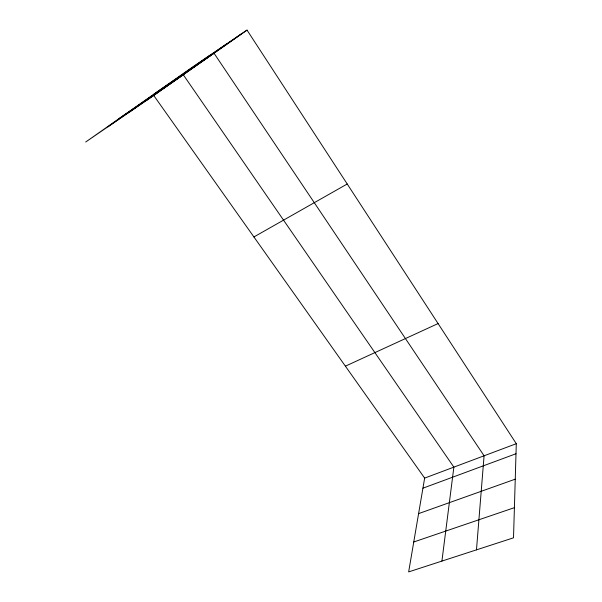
<?xml version="1.0" encoding="UTF-8"?>
<svg xmlns="http://www.w3.org/2000/svg" width="602" height="602" viewBox="0 0 602 602"><rect width="100%" height="100%" fill="white"/><g stroke="black" fill="none" stroke-linecap="round" stroke-linejoin="round"><path stroke-width="0.9" d="M516.298 443.697L513.514 537.819L408.653 571.9L424.651 478.101L153.743 95.477L85.702 141.997L191.827 67.537L247.023 30.1L516.298 443.697L424.651 478.101M476.475 549.859L484.083 455.789L214.019 53.224L154.007 94.07M441.913 561.087L453.87 467.129L183.286 74.768L119.053 118.594M107.811 126.879L209.902 55.279M128.422 112.785L226.63 43.931M146.61 100.353L241.297 33.983M153.743 95.477L247.023 30.1M253.909 236.955L347.219 183.994M345.397 366.166L438.083 323.56M422.928 488.184L515.997 453.75M418.586 513.626L515.244 479.177M413.747 541.996L514.409 507.659"/></g></svg>
